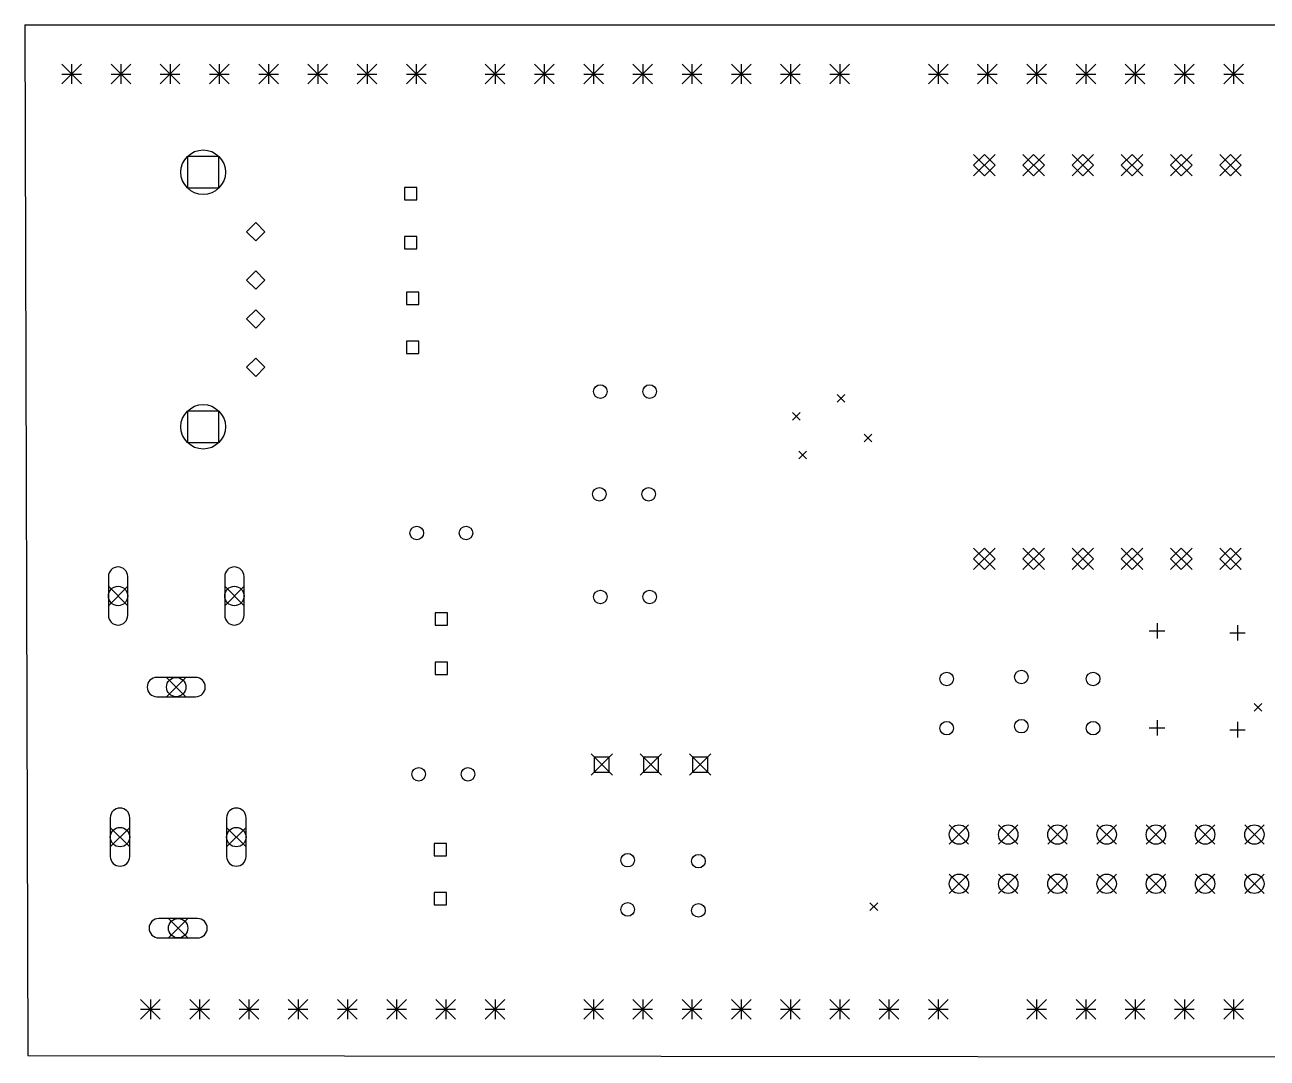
# Model space of a CAD drawing. Extents: x 123 to 254, y -156 to -68.
# Drawn here: x 124.8 to 188.9, y -121.6 to -68.3 of the extents above; entities that cross this region are included whole.
import ezdxf

# ---------------------------------------------------------------- set-up
doc = ezdxf.new("R2010")
doc.units = 0
doc.layers.add('BLACK', color=7, linetype='CONTINUOUS')

msp = doc.modelspace()

# ---------------------------------------------------------------- linework, layer by layer
at = {"layer": 'BLACK', "linetype": 'CONTINUOUS'}
for p, q in [((124.841, -68.326), (253.65, -68.334)), ((124.841, -68.326), (124.991, -121.516)), ((126.746, -70.358), (127.762, -71.374)), ((127.762, -70.358), (126.746, -71.374)), ((127.254, -70.358), (127.254, -71.374)), ((129.286, -70.358), (130.302, -71.374)), ((130.302, -70.358), (129.286, -71.374)), ((129.794, -70.358), (129.794, -71.374)), ((131.826, -70.358), (132.842, -71.374)), ((132.842, -70.358), (131.826, -71.374)), ((132.334, -70.358), (132.334, -71.374)), ((134.366, -70.358), (135.382, -71.374)), ((135.382, -70.358), (134.366, -71.374)), ((134.874, -70.358), (134.874, -71.374)), ((136.906, -70.358), (137.922, -71.374)), ((137.922, -70.358), (136.906, -71.374)), ((137.414, -70.358), (137.414, -71.374)), ((139.446, -70.358), (140.462, -71.374)), ((140.462, -70.358), (139.446, -71.374)), ((139.954, -70.358), (139.954, -71.374)), ((141.986, -70.358), (143.002, -71.374)), ((143.002, -70.358), (141.986, -71.374)), ((142.494, -70.358), (142.494, -71.374)), ((144.526, -70.358), (145.542, -71.374)), ((145.542, -70.358), (144.526, -71.374)), ((145.034, -70.358), (145.034, -71.374)), ((148.59, -70.358), (149.606, -71.374)), ((149.606, -70.358), (148.59, -71.374)), ((149.098, -70.358), (149.098, -71.374)), ((151.13, -70.358), (152.146, -71.374)), ((152.146, -70.358), (151.13, -71.374)), ((151.638, -70.358), (151.638, -71.374)), ((153.67, -70.358), (154.686, -71.374)), ((154.686, -70.358), (153.67, -71.374)), ((154.178, -70.358), (154.178, -71.374)), ((156.21, -70.358), (157.226, -71.374)), ((157.226, -70.358), (156.21, -71.374)), ((156.718, -70.358), (156.718, -71.374)), ((158.75, -70.358), (159.766, -71.374)), ((159.766, -70.358), (158.75, -71.374)), ((159.258, -70.358), (159.258, -71.374)), ((161.29, -70.358), (162.306, -71.374)), ((162.306, -70.358), (161.29, -71.374)), ((161.798, -70.358), (161.798, -71.374)), ((163.83, -70.358), (164.846, -71.374)), ((164.846, -70.358), (163.83, -71.374)), ((164.338, -70.358), (164.338, -71.374)), ((166.37, -70.358), (167.386, -71.374)), ((167.386, -70.358), (166.37, -71.374)), ((166.878, -70.358), (166.878, -71.374)), ((171.45, -70.358), (172.466, -71.374)), ((172.466, -70.358), (171.45, -71.374)), ((171.958, -70.358), (171.958, -71.374)), ((173.99, -70.358), (175.006, -71.374)), ((175.006, -70.358), (173.99, -71.374)), ((174.498, -70.358), (174.498, -71.374)), ((176.53, -70.358), (177.546, -71.374)), ((177.546, -70.358), (176.53, -71.374)), ((177.038, -70.358), (177.038, -71.374)), ((179.07, -70.358), (180.086, -71.374)), ((180.086, -70.358), (179.07, -71.374)), ((179.578, -70.358), (179.578, -71.374)), ((181.61, -70.358), (182.626, -71.374)), ((182.626, -70.358), (181.61, -71.374)), ((182.118, -70.358), (182.118, -71.374)), ((184.15, -70.358), (185.166, -71.374)), ((185.166, -70.358), (184.15, -71.374)), ((184.658, -70.358), (184.658, -71.374)), ((186.69, -70.358), (187.706, -71.374)), ((187.706, -70.358), (186.69, -71.374)), ((187.198, -70.358), (187.198, -71.374)), ((126.746, -70.866), (127.762, -70.866)), ((129.286, -70.866), (130.302, -70.866)), ((131.826, -70.866), (132.842, -70.866)), ((134.366, -70.866), (135.382, -70.866)), ((136.906, -70.866), (137.922, -70.866)), ((139.446, -70.866), (140.462, -70.866)), ((141.986, -70.866), (143.002, -70.866)), ((144.526, -70.866), (145.542, -70.866)), ((148.59, -70.866), (149.606, -70.866)), ((151.13, -70.866), (152.146, -70.866)), ((153.67, -70.866), (154.686, -70.866)), ((156.21, -70.866), (157.226, -70.866)), ((158.75, -70.866), (159.766, -70.866)), ((161.29, -70.866), (162.306, -70.866)), ((163.83, -70.866), (164.846, -70.866)), ((166.37, -70.866), (167.386, -70.866)), ((171.45, -70.866), (172.466, -70.866)), ((173.99, -70.866), (175.006, -70.866)), ((176.53, -70.866), (177.546, -70.866)), ((179.07, -70.866), (180.086, -70.866)), ((181.61, -70.866), (182.626, -70.866)), ((184.15, -70.866), (185.166, -70.866)), ((186.69, -70.866), (187.706, -70.866)), ((134.853181, -75.116819), (133.226819, -75.116819)), ((133.226819, -75.116819), (133.226819, -76.743181)), ((134.853181, -76.743181), (134.853181, -75.116819)), ((173.785, -75.01), (174.895, -76.12)), ((174.895, -75.01), (173.785, -76.12)), ((174.34, -75.01), (173.785, -75.565)), ((173.785, -75.565), (174.34, -76.12)), ((174.895, -75.565), (174.34, -75.01)), ((174.34, -76.12), (174.895, -75.565)), ((176.325, -75.01), (177.435, -76.12)), ((177.435, -75.01), (176.325, -76.12)), ((176.88, -75.01), (176.325, -75.565)), ((176.325, -75.565), (176.88, -76.12)), ((177.435, -75.565), (176.88, -75.01)), ((176.88, -76.12), (177.435, -75.565)), ((178.865, -75.01), (179.975, -76.12)), ((179.975, -75.01), (178.865, -76.12)), ((179.42, -75.01), (178.865, -75.565)), ((178.865, -75.565), (179.42, -76.12)), ((179.975, -75.565), (179.42, -75.01)), ((179.42, -76.12), (179.975, -75.565)), ((181.405, -75.01), (182.515, -76.12)), ((182.515, -75.01), (181.405, -76.12)), ((181.96, -75.01), (181.405, -75.565)), ((181.405, -75.565), (181.96, -76.12)), ((182.515, -75.565), (181.96, -75.01)), ((181.96, -76.12), (182.515, -75.565)), ((183.945, -75.01), (185.055, -76.12)), ((185.055, -75.01), (183.945, -76.12)), ((184.5, -75.01), (183.945, -75.565)), ((183.945, -75.565), (184.5, -76.12)), ((185.055, -75.565), (184.5, -75.01)), ((184.5, -76.12), (185.055, -75.565)), ((186.485, -75.01), (187.595, -76.12)), ((187.595, -75.01), (186.485, -76.12)), ((187.04, -75.01), (186.485, -75.565)), ((186.485, -75.565), (187.04, -76.12)), ((187.595, -75.565), (187.04, -75.01)), ((187.04, -76.12), (187.595, -75.565)), ((133.226819, -76.743181), (134.853181, -76.743181)), ((145.068201, -76.716799), (144.431799, -76.716799)), ((144.431799, -76.716799), (144.431799, -77.353201)), ((145.068201, -77.353201), (145.068201, -76.716799)), ((144.431799, -77.353201), (145.068201, -77.353201)), ((136.75, -78.525), (136.275, -79)), ((137.225, -79), (136.75, -78.525)), ((136.275, -79), (136.75, -79.475)), ((136.75, -79.475), (137.225, -79)), ((145.068201, -79.256799), (144.431799, -79.256799)), ((144.431799, -79.256799), (144.431799, -79.893201)), ((145.068201, -79.893201), (145.068201, -79.256799)), ((144.431799, -79.893201), (145.068201, -79.893201)), ((136.75, -81.025), (136.275, -81.5)), ((137.225, -81.5), (136.75, -81.025)), ((136.275, -81.5), (136.75, -81.975)), ((136.75, -81.975), (137.225, -81.5)), ((145.168201, -82.116799), (144.531799, -82.116799)), ((144.531799, -82.116799), (144.531799, -82.753201)), ((145.168201, -82.753201), (145.168201, -82.116799)), ((136.75, -83.025), (136.275, -83.5)), ((137.225, -83.5), (136.75, -83.025)), ((144.531799, -82.753201), (145.168201, -82.753201)), ((136.275, -83.5), (136.75, -83.975)), ((136.75, -83.975), (137.225, -83.5)), ((145.168201, -84.656799), (144.531799, -84.656799)), ((144.531799, -84.656799), (144.531799, -85.293201)), ((145.168201, -85.293201), (145.168201, -84.656799)), ((136.75, -85.525), (136.275, -86)), ((137.225, -86), (136.75, -85.525)), ((144.531799, -85.293201), (145.168201, -85.293201)), ((136.275, -86), (136.75, -86.475)), ((136.75, -86.475), (137.225, -86)), ((166.7384, -87.3956), (167.1384, -87.7956)), ((167.1384, -87.3956), (166.7384, -87.7956)), ((134.853181, -88.256819), (133.226819, -88.256819)), ((133.226819, -88.256819), (133.226819, -89.883181)), ((134.853181, -89.883181), (134.853181, -88.256819)), ((164.4408, -88.3252), (164.8408, -88.7252)), ((164.8408, -88.3252), (164.4408, -88.7252)), ((168.1376, -89.4503), (168.5376, -89.8503)), ((168.5376, -89.4503), (168.1376, -89.8503)), ((133.226819, -89.883181), (134.853181, -89.883181)), ((164.7655, -90.3272), (165.1655, -90.7272)), ((165.1655, -90.3272), (164.7655, -90.7272)), ((173.785, -95.33), (174.895, -96.44)), ((174.895, -95.33), (173.785, -96.44)), ((174.34, -95.33), (173.785, -95.885)), ((174.895, -95.885), (174.34, -95.33)), ((176.325, -95.33), (177.435, -96.44)), ((177.435, -95.33), (176.325, -96.44)), ((176.88, -95.33), (176.325, -95.885)), ((177.435, -95.885), (176.88, -95.33)), ((178.865, -95.33), (179.975, -96.44)), ((179.975, -95.33), (178.865, -96.44)), ((179.42, -95.33), (178.865, -95.885)), ((179.975, -95.885), (179.42, -95.33)), ((181.405, -95.33), (182.515, -96.44)), ((182.515, -95.33), (181.405, -96.44)), ((181.96, -95.33), (181.405, -95.885)), ((182.515, -95.885), (181.96, -95.33)), ((183.945, -95.33), (185.055, -96.44)), ((185.055, -95.33), (183.945, -96.44)), ((184.5, -95.33), (183.945, -95.885)), ((185.055, -95.885), (184.5, -95.33)), ((186.485, -95.33), (187.595, -96.44)), ((187.595, -95.33), (186.485, -96.44)), ((187.04, -95.33), (186.485, -95.885)), ((187.595, -95.885), (187.04, -95.33)), ((173.785, -95.885), (174.34, -96.44)), ((174.34, -96.44), (174.895, -95.885)), ((176.325, -95.885), (176.88, -96.44)), ((176.88, -96.44), (177.435, -95.885)), ((178.865, -95.885), (179.42, -96.44)), ((179.42, -96.44), (179.975, -95.885)), ((181.405, -95.885), (181.96, -96.44)), ((181.96, -96.44), (182.515, -95.885)), ((183.945, -95.885), (184.5, -96.44)), ((184.5, -96.44), (185.055, -95.885)), ((186.485, -95.885), (187.04, -96.44)), ((187.04, -96.44), (187.595, -95.885)), ((129.15, -96.8), (129.15, -98.8)), ((129.15, -97.3), (130.15, -98.3)), ((130.15, -97.3), (129.15, -98.3)), ((130.15, -98.8), (130.15, -96.8)), ((135.15, -96.8), (135.15, -98.8)), ((135.15, -97.3), (136.15, -98.3)), ((136.15, -97.3), (135.15, -98.3)), ((136.15, -98.8), (136.15, -96.8)), ((146.648201, -98.666799), (146.011799, -98.666799)), ((146.011799, -98.666799), (146.011799, -99.303201)), ((146.648201, -99.303201), (146.648201, -98.666799)), ((146.011799, -99.303201), (146.648201, -99.303201)), ((183.25, -99.2), (183.25, -100)), ((187.4, -99.3), (187.4, -100.1)), ((182.85, -99.6), (183.65, -99.6)), ((187, -99.7), (187.8, -99.7)), ((146.648201, -101.206799), (146.011799, -101.206799)), ((146.011799, -101.206799), (146.011799, -101.843201)), ((146.648201, -101.843201), (146.648201, -101.206799)), ((146.011799, -101.843201), (146.648201, -101.843201)), ((133.65, -102), (131.65, -102)), ((132.15, -102), (133.15, -103)), ((133.15, -102), (132.15, -103)), ((131.65, -103), (133.65, -103)), ((188.2591, -103.351), (188.6591, -103.751)), ((188.6591, -103.351), (188.2591, -103.751)), ((183.25, -104.2), (183.25, -105)), ((187.4, -104.3), (187.4, -105.1)), ((182.85, -104.6), (183.65, -104.6)), ((187, -104.7), (187.8, -104.7)), ((154.05, -105.95), (155.15, -107.05)), ((155.15, -105.95), (154.05, -107.05)), ((154.988912, -106.111088), (154.211088, -106.111088)), ((154.211088, -106.111088), (154.211088, -106.888912)), ((154.988912, -106.888912), (154.988912, -106.111088)), ((156.59, -105.95), (157.69, -107.05)), ((157.69, -105.95), (156.59, -107.05)), ((157.528912, -106.111088), (156.751088, -106.111088)), ((156.751088, -106.111088), (156.751088, -106.888912)), ((157.528912, -106.888912), (157.528912, -106.111088)), ((159.13, -105.95), (160.23, -107.05)), ((160.23, -105.95), (159.13, -107.05)), ((160.068912, -106.111088), (159.291088, -106.111088)), ((159.291088, -106.111088), (159.291088, -106.888912)), ((160.068912, -106.888912), (160.068912, -106.111088)), ((154.211088, -106.888912), (154.988912, -106.888912)), ((156.751088, -106.888912), (157.528912, -106.888912)), ((159.291088, -106.888912), (160.068912, -106.888912)), ((129.25, -109.2425), (129.25, -111.2425)), ((130.25, -111.2425), (130.25, -109.2425)), ((135.25, -109.2425), (135.25, -111.2425)), ((136.25, -111.2425), (136.25, -109.2425)), ((129.25, -109.7425), (130.25, -110.7425)), ((130.25, -109.7425), (129.25, -110.7425)), ((135.25, -109.7425), (136.25, -110.7425)), ((136.25, -109.7425), (135.25, -110.7425)), ((172.53, -109.6125), (173.53, -110.6125)), ((173.53, -109.6125), (172.53, -110.6125)), ((175.07, -109.6125), (176.07, -110.6125)), ((176.07, -109.6125), (175.07, -110.6125)), ((177.61, -109.6125), (178.61, -110.6125)), ((178.61, -109.6125), (177.61, -110.6125)), ((180.15, -109.6125), (181.15, -110.6125)), ((181.15, -109.6125), (180.15, -110.6125)), ((182.69, -109.6125), (183.69, -110.6125)), ((183.69, -109.6125), (182.69, -110.6125)), ((185.23, -109.6125), (186.23, -110.6125)), ((186.23, -109.6125), (185.23, -110.6125)), ((187.77, -109.6125), (188.77, -110.6125)), ((188.77, -109.6125), (187.77, -110.6125)), ((146.598201, -110.566799), (145.961799, -110.566799)), ((145.961799, -110.566799), (145.961799, -111.203201)), ((146.598201, -111.203201), (146.598201, -110.566799)), ((145.961799, -111.203201), (146.598201, -111.203201)), ((172.53, -112.1525), (173.53, -113.1525)), ((173.53, -112.1525), (172.53, -113.1525)), ((175.07, -112.1525), (176.07, -113.1525)), ((176.07, -112.1525), (175.07, -113.1525)), ((177.61, -112.1525), (178.61, -113.1525)), ((178.61, -112.1525), (177.61, -113.1525)), ((180.15, -112.1525), (181.15, -113.1525)), ((181.15, -112.1525), (180.15, -113.1525)), ((182.69, -112.1525), (183.69, -113.1525)), ((183.69, -112.1525), (182.69, -113.1525)), ((185.23, -112.1525), (186.23, -113.1525)), ((186.23, -112.1525), (185.23, -113.1525)), ((187.77, -112.1525), (188.77, -113.1525)), ((188.77, -112.1525), (187.77, -113.1525)), ((146.598201, -113.106799), (145.961799, -113.106799)), ((145.961799, -113.106799), (145.961799, -113.743201)), ((146.598201, -113.743201), (146.598201, -113.106799)), ((145.961799, -113.743201), (146.598201, -113.743201)), ((168.4363, -113.6288), (168.8363, -114.0288)), ((168.8363, -113.6288), (168.4363, -114.0288)), ((133.75, -114.4425), (131.75, -114.4425)), ((132.25, -114.4425), (133.25, -115.4425)), ((133.25, -114.4425), (132.25, -115.4425)), ((131.75, -115.4425), (133.75, -115.4425)), ((130.81, -118.618), (131.826, -119.634)), ((131.826, -118.618), (130.81, -119.634)), ((130.81, -119.126), (131.826, -119.126)), ((131.318, -118.618), (131.318, -119.634)), ((133.35, -118.618), (134.366, -119.634)), ((134.366, -118.618), (133.35, -119.634)), ((133.35, -119.126), (134.366, -119.126)), ((133.858, -118.618), (133.858, -119.634)), ((135.89, -118.618), (136.906, -119.634)), ((136.906, -118.618), (135.89, -119.634)), ((135.89, -119.126), (136.906, -119.126)), ((136.398, -118.618), (136.398, -119.634)), ((138.43, -118.618), (139.446, -119.634)), ((139.446, -118.618), (138.43, -119.634)), ((138.43, -119.126), (139.446, -119.126)), ((138.938, -118.618), (138.938, -119.634)), ((140.97, -118.618), (141.986, -119.634)), ((141.986, -118.618), (140.97, -119.634)), ((140.97, -119.126), (141.986, -119.126)), ((141.478, -118.618), (141.478, -119.634)), ((143.51, -118.618), (144.526, -119.634)), ((144.526, -118.618), (143.51, -119.634)), ((143.51, -119.126), (144.526, -119.126)), ((144.018, -118.618), (144.018, -119.634)), ((146.05, -118.618), (147.066, -119.634)), ((147.066, -118.618), (146.05, -119.634)), ((146.05, -119.126), (147.066, -119.126)), ((146.558, -118.618), (146.558, -119.634)), ((148.59, -118.618), (149.606, -119.634)), ((149.606, -118.618), (148.59, -119.634)), ((148.59, -119.126), (149.606, -119.126)), ((149.098, -118.618), (149.098, -119.634)), ((153.67, -118.618), (154.686, -119.634)), ((154.686, -118.618), (153.67, -119.634)), ((153.67, -119.126), (154.686, -119.126)), ((154.178, -118.618), (154.178, -119.634)), ((156.21, -118.618), (157.226, -119.634)), ((157.226, -118.618), (156.21, -119.634)), ((156.21, -119.126), (157.226, -119.126)), ((156.718, -118.618), (156.718, -119.634)), ((158.75, -118.618), (159.766, -119.634)), ((159.766, -118.618), (158.75, -119.634)), ((158.75, -119.126), (159.766, -119.126)), ((159.258, -118.618), (159.258, -119.634)), ((161.29, -118.618), (162.306, -119.634)), ((162.306, -118.618), (161.29, -119.634)), ((161.29, -119.126), (162.306, -119.126)), ((161.798, -118.618), (161.798, -119.634)), ((163.83, -118.618), (164.846, -119.634)), ((164.846, -118.618), (163.83, -119.634)), ((163.83, -119.126), (164.846, -119.126)), ((164.338, -118.618), (164.338, -119.634)), ((166.37, -118.618), (167.386, -119.634)), ((167.386, -118.618), (166.37, -119.634)), ((166.37, -119.126), (167.386, -119.126)), ((166.878, -118.618), (166.878, -119.634)), ((168.91, -118.618), (169.926, -119.634)), ((169.926, -118.618), (168.91, -119.634)), ((168.91, -119.126), (169.926, -119.126)), ((169.418, -118.618), (169.418, -119.634)), ((171.45, -118.618), (172.466, -119.634)), ((172.466, -118.618), (171.45, -119.634)), ((171.45, -119.126), (172.466, -119.126)), ((171.958, -118.618), (171.958, -119.634)), ((176.53, -118.618), (177.546, -119.634)), ((177.546, -118.618), (176.53, -119.634)), ((176.53, -119.126), (177.546, -119.126)), ((177.038, -118.618), (177.038, -119.634)), ((179.07, -118.618), (180.086, -119.634)), ((180.086, -118.618), (179.07, -119.634)), ((179.07, -119.126), (180.086, -119.126)), ((179.578, -118.618), (179.578, -119.634)), ((181.61, -118.618), (182.626, -119.634)), ((182.626, -118.618), (181.61, -119.634)), ((181.61, -119.126), (182.626, -119.126)), ((182.118, -118.618), (182.118, -119.634)), ((184.15, -118.618), (185.166, -119.634)), ((185.166, -118.618), (184.15, -119.634)), ((184.15, -119.126), (185.166, -119.126)), ((184.658, -118.618), (184.658, -119.634)), ((186.69, -118.618), (187.706, -119.634)), ((187.706, -118.618), (186.69, -119.634)), ((186.69, -119.126), (187.706, -119.126)), ((187.198, -118.618), (187.198, -119.634)), ((124.991, -121.516), (253.65, -121.65))]:
    msp.add_line(p, q, dxfattribs=at)
at = {"layer": 'BLACK'}
for centre, radius in [((134.04, -75.93), 1.15), ((154.53, -87.25), 0.35), ((157.07, -87.25), 0.35), ((134.04, -89.07), 1.15), ((154.48, -92.55), 0.35), ((157.02, -92.55), 0.35), ((145.06, -94.55), 0.35), ((147.6, -94.55), 0.35), ((129.65, -97.8), 0.5), ((135.65, -97.8), 0.5), ((154.53, -97.85), 0.35), ((157.07, -97.85), 0.35), ((172.4, -102.08), 0.35), ((176.25, -101.98), 0.35), ((179.95, -102.08), 0.35), ((132.65, -102.5), 0.5), ((172.4, -104.62), 0.35), ((176.25, -104.52), 0.35), ((179.95, -104.62), 0.35), ((145.16, -107), 0.35), ((147.7, -107), 0.35), ((129.75, -110.2425), 0.5), ((135.75, -110.2425), 0.5), ((173.03, -110.1125), 0.5), ((175.57, -110.1125), 0.5), ((178.11, -110.1125), 0.5), ((180.65, -110.1125), 0.5), ((183.19, -110.1125), 0.5), ((185.73, -110.1125), 0.5), ((188.27, -110.1125), 0.5), ((155.94, -111.435), 0.35), ((159.59, -111.485), 0.35), ((173.03, -112.6525), 0.5), ((175.57, -112.6525), 0.5), ((178.11, -112.6525), 0.5), ((180.65, -112.6525), 0.5), ((183.19, -112.6525), 0.5), ((185.73, -112.6525), 0.5), ((188.27, -112.6525), 0.5), ((155.94, -113.975), 0.35), ((159.59, -114.025), 0.35), ((132.75, -114.9425), 0.5)]:
    msp.add_circle(centre, radius, dxfattribs=at)
for centre, start, end in [((129.65, -96.8), 0, 180), ((135.65, -96.8), 0, 180), ((129.65, -98.8), 180, 360), ((135.65, -98.8), 180, 360), ((131.65, -102.5), 90, 270), ((133.65, -102.5), 270, 450), ((129.75, -109.2425), 0, 180), ((135.75, -109.2425), 0, 180), ((129.75, -111.2425), 180, 360), ((135.75, -111.2425), 180, 360), ((131.75, -114.9425), 90, 270), ((133.75, -114.9425), 270, 450)]:
    msp.add_arc(centre, 0.5, start, end, dxfattribs=at)

doc.saveas('drawing.dxf')
